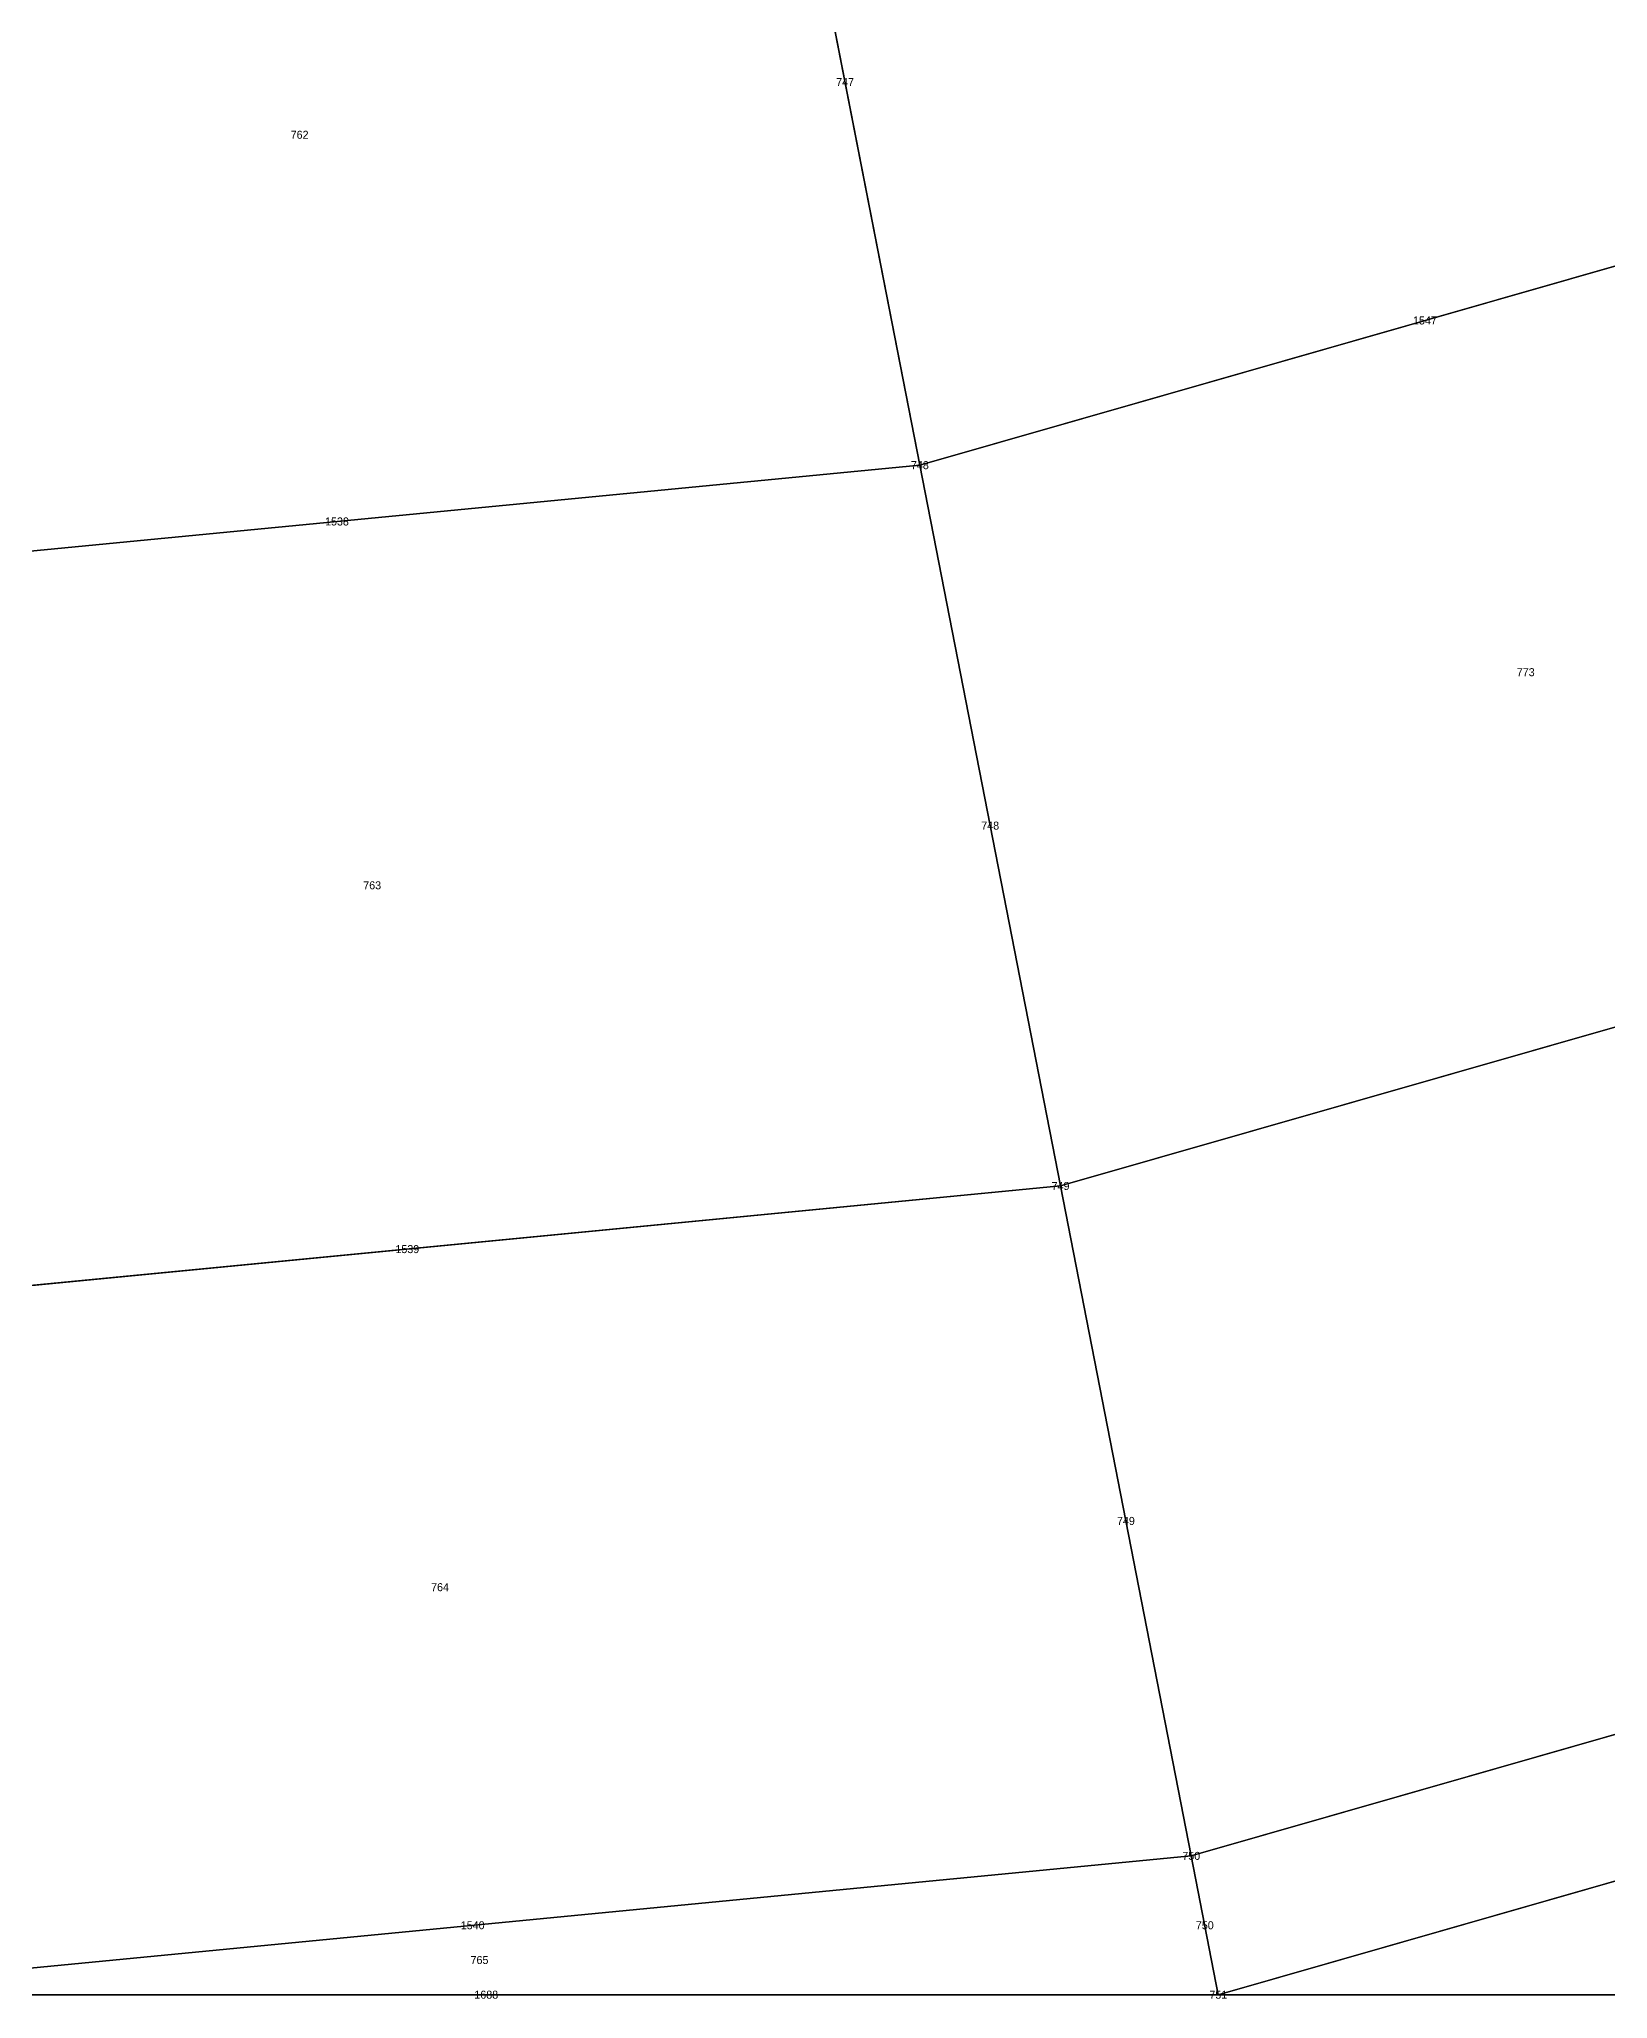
# Model space of a CAD drawing. Header units: metres. Extents: x -1.88 to 1.88, y -1.88 to 1.88.
# Drawn here: x 0.0712 to 0.4631, y -1.876 to -1.3863 of the extents above; entities that cross this region are included whole.
import ezdxf
from ezdxf.enums import TextEntityAlignment as Align

# ---------------------------------------------------------------- set-up
doc = ezdxf.new("R2010")
doc.units = ezdxf.units.M

msp = doc.modelspace()

# ---------------------------------------------------------------- linework, layer by layer
at = {"layer": 'BRANCHES'}
for p, q in [((0.25387, -1.30129, 2.2964), (0.29123, -1.49278, 2.1721)), ((0.29123, -1.49278, 2.1721), (0.54359, -1.42047, 2.1721)), ((0, -1.52092, 2.1721), (0.29123, -1.49278, 2.1721)), ((0.29123, -1.49278, 2.1721), (0.32637, -1.67291, 2.03128)), ((0.32637, -1.67291, 2.03128), (0.60918, -1.59187, 2.03128)), ((0, -1.70445, 2.03128), (0.32637, -1.67291, 2.03128)), ((0.32637, -1.67291, 2.03128), (0.35903, -1.84031, 1.875)), ((0.35903, -1.84031, 1.875), (0.67014, -1.75115, 1.875)), ((0.36579, -1.875, 1.83897), (0.68277, -1.78417, 1.83897)), ((0, -1.875, 1.875), (0.35903, -1.84031, 1.875)), ((0.35903, -1.84031, 1.875), (0.36579, -1.875, 1.83897)), ((0, -1.875, 1.875), (0.36579, -1.875, 1.83897)), ((0.36579, -1.875, 1.83897), (0.71753, -1.875, 1.73227))]:
    msp.add_line(p, q, dxfattribs=at)
at = {"layer": 'Faces'}
for points in [[(0.25387, -1.30129, 2.2964), (0.47386, -1.23825, 2.2964), (0.54359, -1.42047, 2.1721), (0.29123, -1.49278, 2.1721)], [(0, -1.32583, 2.2964), (0.25387, -1.30129, 2.2964), (0.29123, -1.49278, 2.1721), (0, -1.52092, 2.1721)], [(0.29123, -1.49278, 2.1721), (0.54359, -1.42047, 2.1721), (0.60918, -1.59187, 2.03128), (0.32637, -1.67291, 2.03128)], [(0, -1.52092, 2.1721), (0.29123, -1.49278, 2.1721), (0.32637, -1.67291, 2.03128), (0, -1.70445, 2.03128)], [(0.32637, -1.67291, 2.03128), (0.60918, -1.59187, 2.03128), (0.67014, -1.75115, 1.875), (0.35903, -1.84031, 1.875)], [(0, -1.70445, 2.03128), (0.32637, -1.67291, 2.03128), (0.35903, -1.84031, 1.875), (0, -1.875, 1.875)], [(0.35903, -1.84031, 1.875), (0.67014, -1.75115, 1.875), (0.68277, -1.78417, 1.83897), (0.36579, -1.875, 1.83897)], [(0.36579, -1.875, 1.83897), (0.68277, -1.78417, 1.83897), (0.71753, -1.875, 1.73227), (0.36579, -1.875, 1.83897)], [(0, -1.875, 1.875), (0.35903, -1.84031, 1.875), (0.36579, -1.875, 1.83897), (0, -1.875, 1.875)]]:
    msp.add_3dface(points, dxfattribs=at)
at = {"layer": 'NODI-Estradosso'}
for p in [(0.29123, -1.49278, 2.52963), (0.32637, -1.67291, 2.40979), (0.35903, -1.84031, 2.27961), (0.36579, -1.875, 2.25007)]:
    msp.add_point(p, dxfattribs=at)
at = {"layer": 'NODI-Intradosso'}
for p in [(0.29123, -1.49278, 2.1721), (0.32637, -1.67291, 2.03128), (0.35903, -1.84031, 1.875), (0.36579, -1.875, 1.83897)]:
    msp.add_point(p, dxfattribs=at)

# ---------------------------------------------------------------- texts
at = {"layer": 'BRANCHES-Index'}
for s, p in [('747', (0.27255, -1.39704, 2.23425)), ('1547', (0.41741, -1.45662, 2.1721)), ('1538', (0.14561, -1.50685, 2.1721)), ('748', (0.3088, -1.58285, 2.10169)), ('1539', (0.16318, -1.68868, 2.03128)), ('749', (0.3427, -1.75661, 1.95314)), ('1540', (0.17951, -1.85765, 1.875)), ('750', (0.36241, -1.85765, 1.85699)), ('1688', (0.1829, -1.875, 1.85699))]:
    msp.add_text(s, height=0.002, dxfattribs=at).set_placement(p, align=Align.MIDDLE_CENTER)
at = {"layer": 'Faces-Index'}
for s, p in [('762', (0.13627, -1.41021, 2.23425)), ('773', (0.44259, -1.54451, 2.10169)), ('763', (0.1544, -1.59777, 2.10169)), ('764', (0.17135, -1.77317, 1.95314)), ('765', (0.18121, -1.86633, 1.86599))]:
    msp.add_text(s, height=0.002, dxfattribs=at).set_placement(p, align=Align.MIDDLE_CENTER)
at = {"layer": 'NODI-Index'}
for s, p in [('748', (0.29123, -1.49278, 2.1721)), ('749', (0.32637, -1.67291, 2.03128)), ('750', (0.35903, -1.84031, 1.875)), ('751', (0.36579, -1.875, 1.83897))]:
    msp.add_text(s, height=0.002, dxfattribs=at).set_placement(p, align=Align.MIDDLE_CENTER)

doc.saveas('drawing.dxf')
